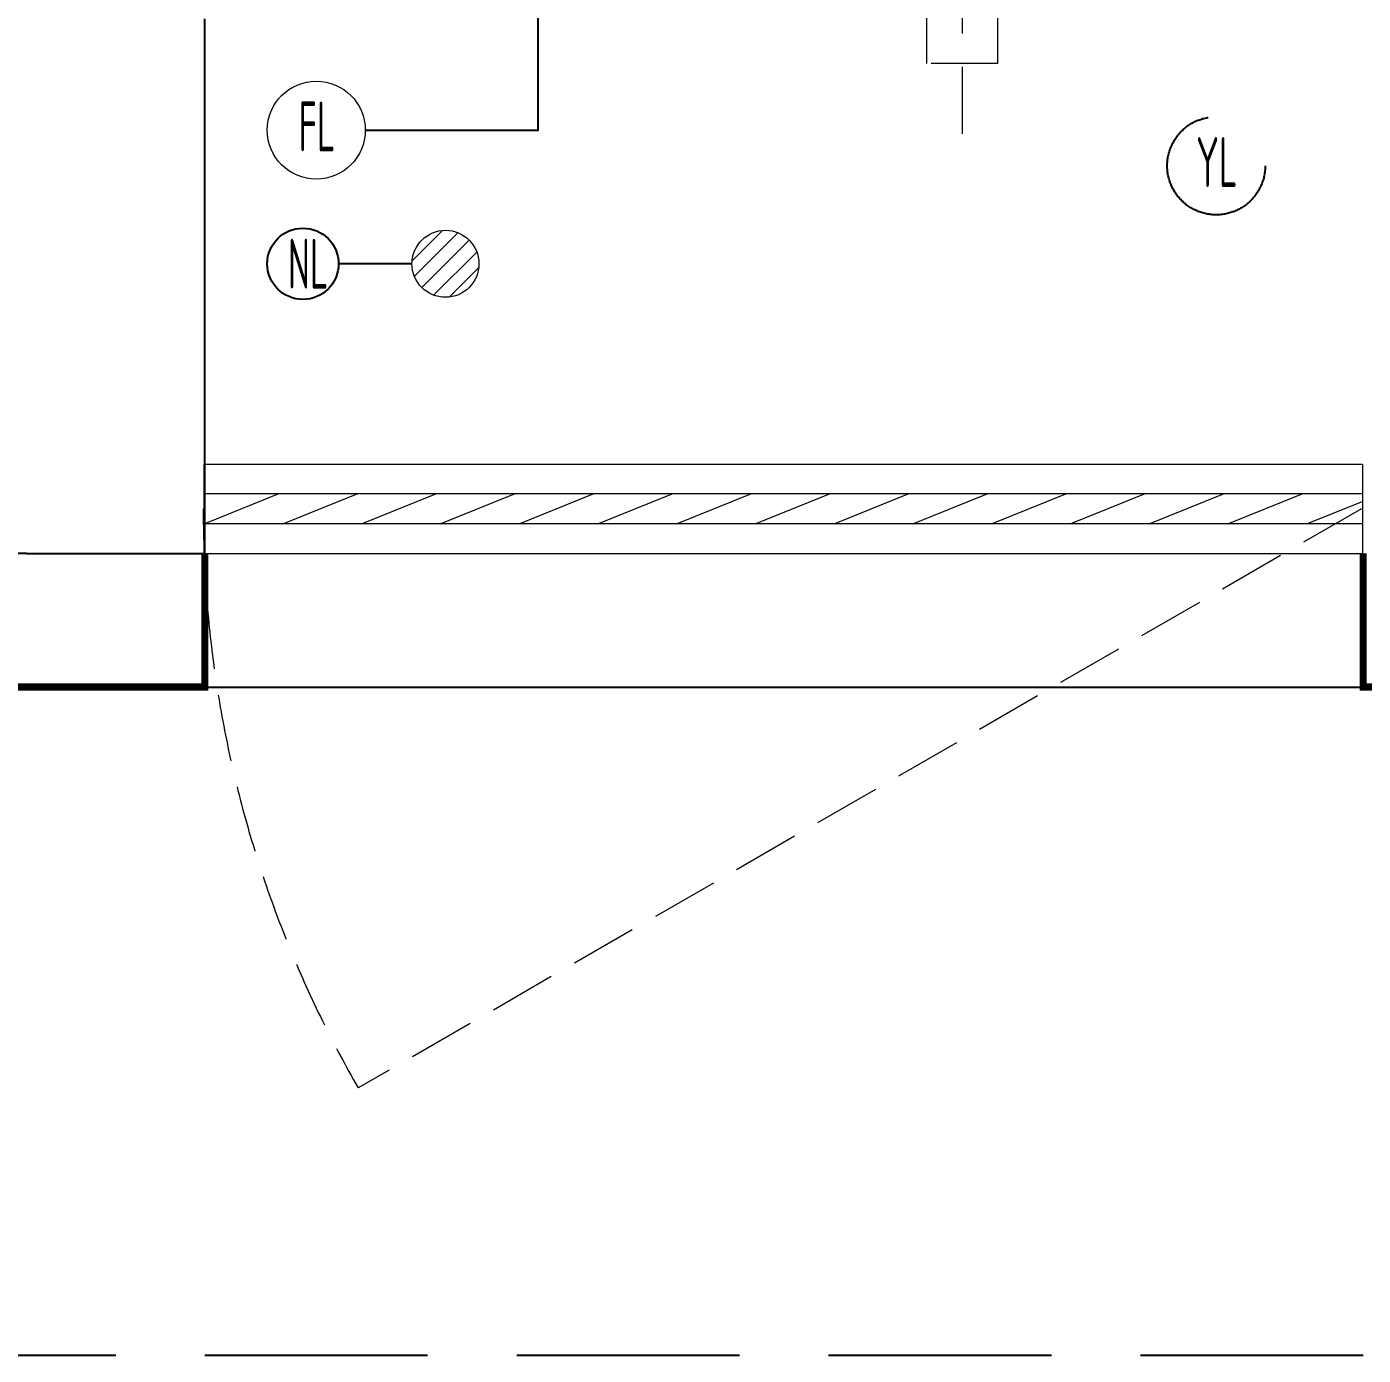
# Model space of a CAD drawing. Extents: x 3753737 to 4713801, y -857380 to 24339.
# Drawn here: x 4049363 to 4050863, y -742610 to -741119 of the extents above; entities that cross this region are included whole.
import ezdxf

# ---------------------------------------------------------------- set-up
doc = ezdxf.new("R2010")
doc.units = 0
doc.header["$LTSCALE"] = 1000
doc.header["$MEASUREMENT"] = 0
doc.linetypes.add('DASH', pattern=[0.35, 0.25, -0.1])
doc.linetypes.add('HIDDEN', pattern=[0.375, 0.25, -0.125])
doc.layers.get('0').update_dxf_attribs({"linetype": 'CONTINUOUS'})
for name, color, linetype in [('!!电气', 1, 'CONTINUOUS'), ('VPIPE-凝结', 150, 'CONTINUOUS'), ('VPIPE-雨水', 4, 'DASH'), ('WALL', 252, 'CONTINUOUS'), ('卫生间', 6, 'CONTINUOUS'), ('看线', 185, 'CONTINUOUS')]:
    doc.layers.add(name, color=color, linetype=linetype)
for name, color, linetype, lineweight in [('EQUIP_地漏', 7, 'CONTINUOUS', 18), ('PUB_TEXT', 7, 'CONTINUOUS', 20), ('VPIPE-废水', 31, 'TG_F', 18), ('WINDOW', 146, 'CONTINUOUS', 20), ('平面-空调室内机', 176, 'CONTINUOUS', 9), ('平面-空调预留孔', 252, 'CONTINUOUS', 15)]:
    doc.layers.add(name, color=color, linetype=linetype, lineweight=lineweight)
doc.styles.get("Standard").update_dxf_attribs({"font": 'gbenor.shx', "bigfont": 'gbcbig.shx'})
doc.styles.add('TG_LINETYPE', font='SIMPLEX', dxfattribs={"width": 0.8, "height": 3, "bigfont": 'HZTXT'})
doc.linetypes.add('TG_F', pattern='A,2,-0.3,["F",TG_LINETYPE,S=0.1,R=0,X=-0.23,Y=-0.15],0', length=2.3)

# ---------------------------------------------------------------- blocks, each defined once
blk = doc.blocks.new('A$C148B7D8E')
at = {"layer": '卫生间', "color": 252, "linetype": 'DASH'}
blk.add_lwpolyline([(16100, 14000), (16100, 15400), (7700, 15400), (7700, 10800), (7300, 10800), (7300, 10000), (900, 10000), (900, 9000), (-900, 9000), (-900, -900), (1750, -900), (1750, -2100), (23450, -2100), (23450, -900), (25100, -900)], dxfattribs=at)
blk = doc.blocks.new('dongkong')
at = {"layer": '平面-空调预留孔', "color": 8, "linetype": 'HIDDEN', "ltscale": 0.3}
for p, q in [((-603796, 210899.9), (-603796, 210431.5)), ((-603836, 210821), (-603836, 210510.8)), ((-603836, 210821), (-603756, 210821)), ((-603756, 210821), (-603756, 210510.8))]:
    blk.add_line(p, q, dxfattribs=at)
blk.add_lwpolyline([(-603756, 210510.8), (-603836, 210510.8)], dxfattribs=at)
blk = doc.blocks.new('$TwtSys$00000141')
at = {"color": 252}
for p, q in [((-47.1, 3.8), (-5, 45.9)), ((-47.1, 3.8), (-5, 45.9)), ((-43.6, -17.5), (17.5, 43.6)), ((-43.6, -17.5), (17.5, 43.6)), ((-33.2, -33.2), (33.2, 33.2)), ((-33.2, -33.2), (33.2, 33.2)), ((-16.2, -43.5), (43.8, 16.4)), ((-16.2, -43.5), (43.8, 16.4)), ((5.7, -46.1), (46.1, -5.7)), ((5.7, -46.1), (46.1, -5.7))]:
    blk.add_line(p, q, dxfattribs=at)
blk.add_circle((0, 0), 47, dxfattribs=at)
blk.add_circle((0, 0), 47, dxfattribs=at)
blk = doc.blocks.new('$WINLIB2D$00000039')
at = {"color": 0}
for points in [[(-0.5, 0.5), (-0.5, -0.5)], [(0.5, 0.5), (-0.5, 0.5)], [(0.5, -0.5), (0.5, 0.5)], [(-0.5, 0.1667), (0.5, 0.1667)], [(-0.3839, -0.1667), (-0.448, 0.1667)], [(-0.3159, -0.1667), (-0.38, 0.1667)], [(-0.2479, -0.1667), (-0.312, 0.1667)], [(-0.1799, -0.1667), (-0.244, 0.1667)], [(-0.1119, -0.1667), (-0.176, 0.1667)], [(-0.0439, -0.1667), (-0.108, 0.1667)], [(0.0241, -0.1667), (-0.04, 0.1667)], [(0.0921, -0.1667), (0.028, 0.1667)], [(0.16, -0.1667), (0.0959, 0.1667)], [(0.228, -0.1667), (0.1639, 0.1667)], [(0.296, -0.1667), (0.2319, 0.1667)], [(0.364, -0.1667), (0.2999, 0.1667)], [(0.432, -0.1667), (0.3679, 0.1667)], [(0.5, -0.1667), (0.4359, 0.1667)], [(-0.4519, -0.1667), (-0.5, 0.0836)], [(-0.5, -0.1667), (0.5, -0.1667)], [(0.5, -0.5), (-0.5, -0.5)]]:
    blk.add_lwpolyline(points, dxfattribs=at)
blk = doc.blocks.new('A$C5F341E43')
at = {"color": 252, "const_width": 8}
for points in [[(8350, -100), (8350, -250), (8650, -250), (8650, -100)], [(9950, -100), (9950, -250), (10250, -250), (10250, -100)]]:
    blk.add_lwpolyline(points, dxfattribs=at)
at = {"layer": 'VPIPE-凝结', "color": 252, "ltscale": 0.1}
for points in [[(8830, 375), (9024.1, 375), (9024.1, 864.2)], [(8882.4, 225), (8800, 225)]]:
    blk.add_lwpolyline(points, dxfattribs=at)
at = {"layer": 'VPIPE-凝结', "color": 252}
blk.add_circle((8760, 225), 40, dxfattribs=at)
at = {"layer": 'VPIPE-废水', "color": 252}
blk.add_circle((8775, 375), 55, dxfattribs=at)
at = {"layer": 'VPIPE-雨水', "color": 252}
blk.add_circle((9785, 335), 55, dxfattribs=at)
at = {"layer": 'WALL', "color": 252}
for p, q in [((8650, 0), (8650, 500)), ((8650, -100), (8650, 0)), ((8450, -100), (8350, -100)), ((8450, -100), (8450, -100)), ((8450, -100), (8650, -100))]:
    blk.add_line(p, q, dxfattribs=at)
at = {"layer": 'WINDOW', "color": 252, "linetype": 'DASH', "ltscale": 0.3}
blk.add_lwpolyline([(9948.1, -50), (8822.2, -700, -0.131652), (8648.1, -50)], format="xyb", dxfattribs=at)
at = {"layer": '看线', "color": 252, "ltscale": 0.5}
blk.add_lwpolyline([(8650, -250), (9950, -250)], dxfattribs=at)
at = {"color": 252}
blk.add_blockref('A$C148B7D8E', (-100, 1100), dxfattribs=at)
at = {"layer": 'EQUIP_地漏', "color": 252, "xscale": -0.8, "yscale": -0.8, "zscale": 0.8, "rotation": 180}
blk.add_blockref('$TwtSys$00000141', (8920, 225), dxfattribs=at)
at = {"layer": 'WINDOW', "color": 252, "xscale": 1299.999999983003, "yscale": -100, "zscale": 1299.999999983003, "rotation": 180}
blk.add_blockref('$WINLIB2D$00000039', (9299, -50), dxfattribs=at)
at = {"layer": '平面-空调室内机', "color": 252, "ltscale": 0.3, "rotation": 180}
blk.add_blockref('dongkong', (-594295.9, 211270.8), dxfattribs=at)
at = {"layer": 'PUB_TEXT', "color": 252, "width": 0.6}
for s, p in [('FL', (8755.2, 351.2)), ('YL', (9762.4, 311.2)), ('NL', (8743.2, 197))]:
    blk.add_text(s, height=56, dxfattribs=at).set_placement(p)

msp = doc.modelspace()

# ---------------------------------------------------------------- block references
at = {"layer": '!!电气'}
msp.add_blockref('A$C5F341E43', (4040913.4, -741610.2), dxfattribs=at)

doc.saveas('drawing.dxf')
